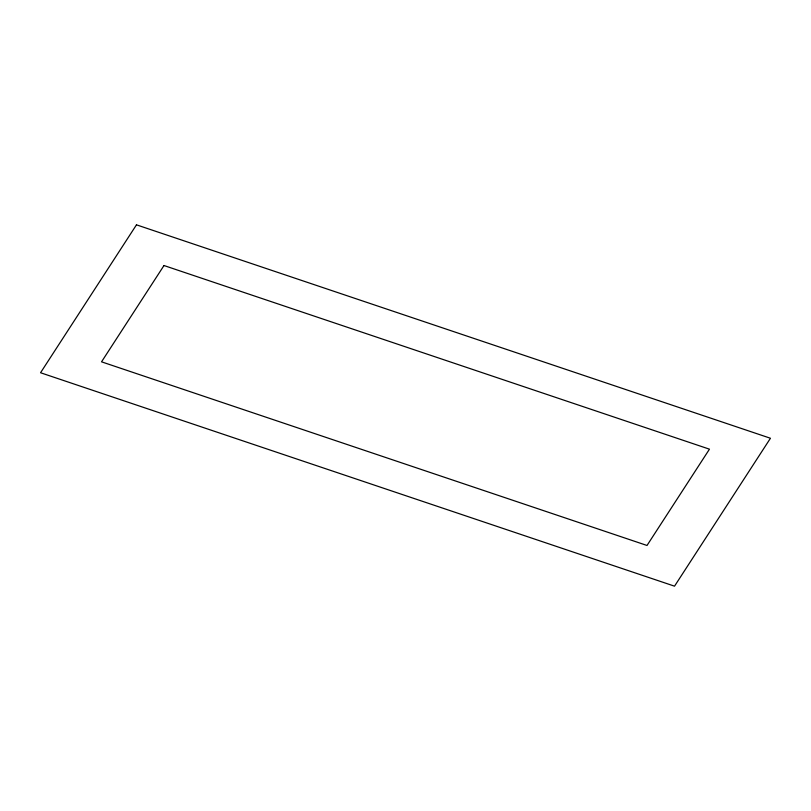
<?xml version="1.0" encoding="UTF-8"?>
<svg xmlns="http://www.w3.org/2000/svg" width="811" height="811" viewBox="0 0 811 811"><rect width="100%" height="100%" fill="white"/><g stroke="black" fill="none" stroke-linecap="round" stroke-linejoin="round"><path stroke-width="1.22" d="M136.471 224.829L40.55 372.746L674.529 586.171L770.45 438.254L136.471 224.829M163.984 265.532L101.537 361.828L647.016 545.468L709.463 449.172L163.984 265.532"/></g></svg>
